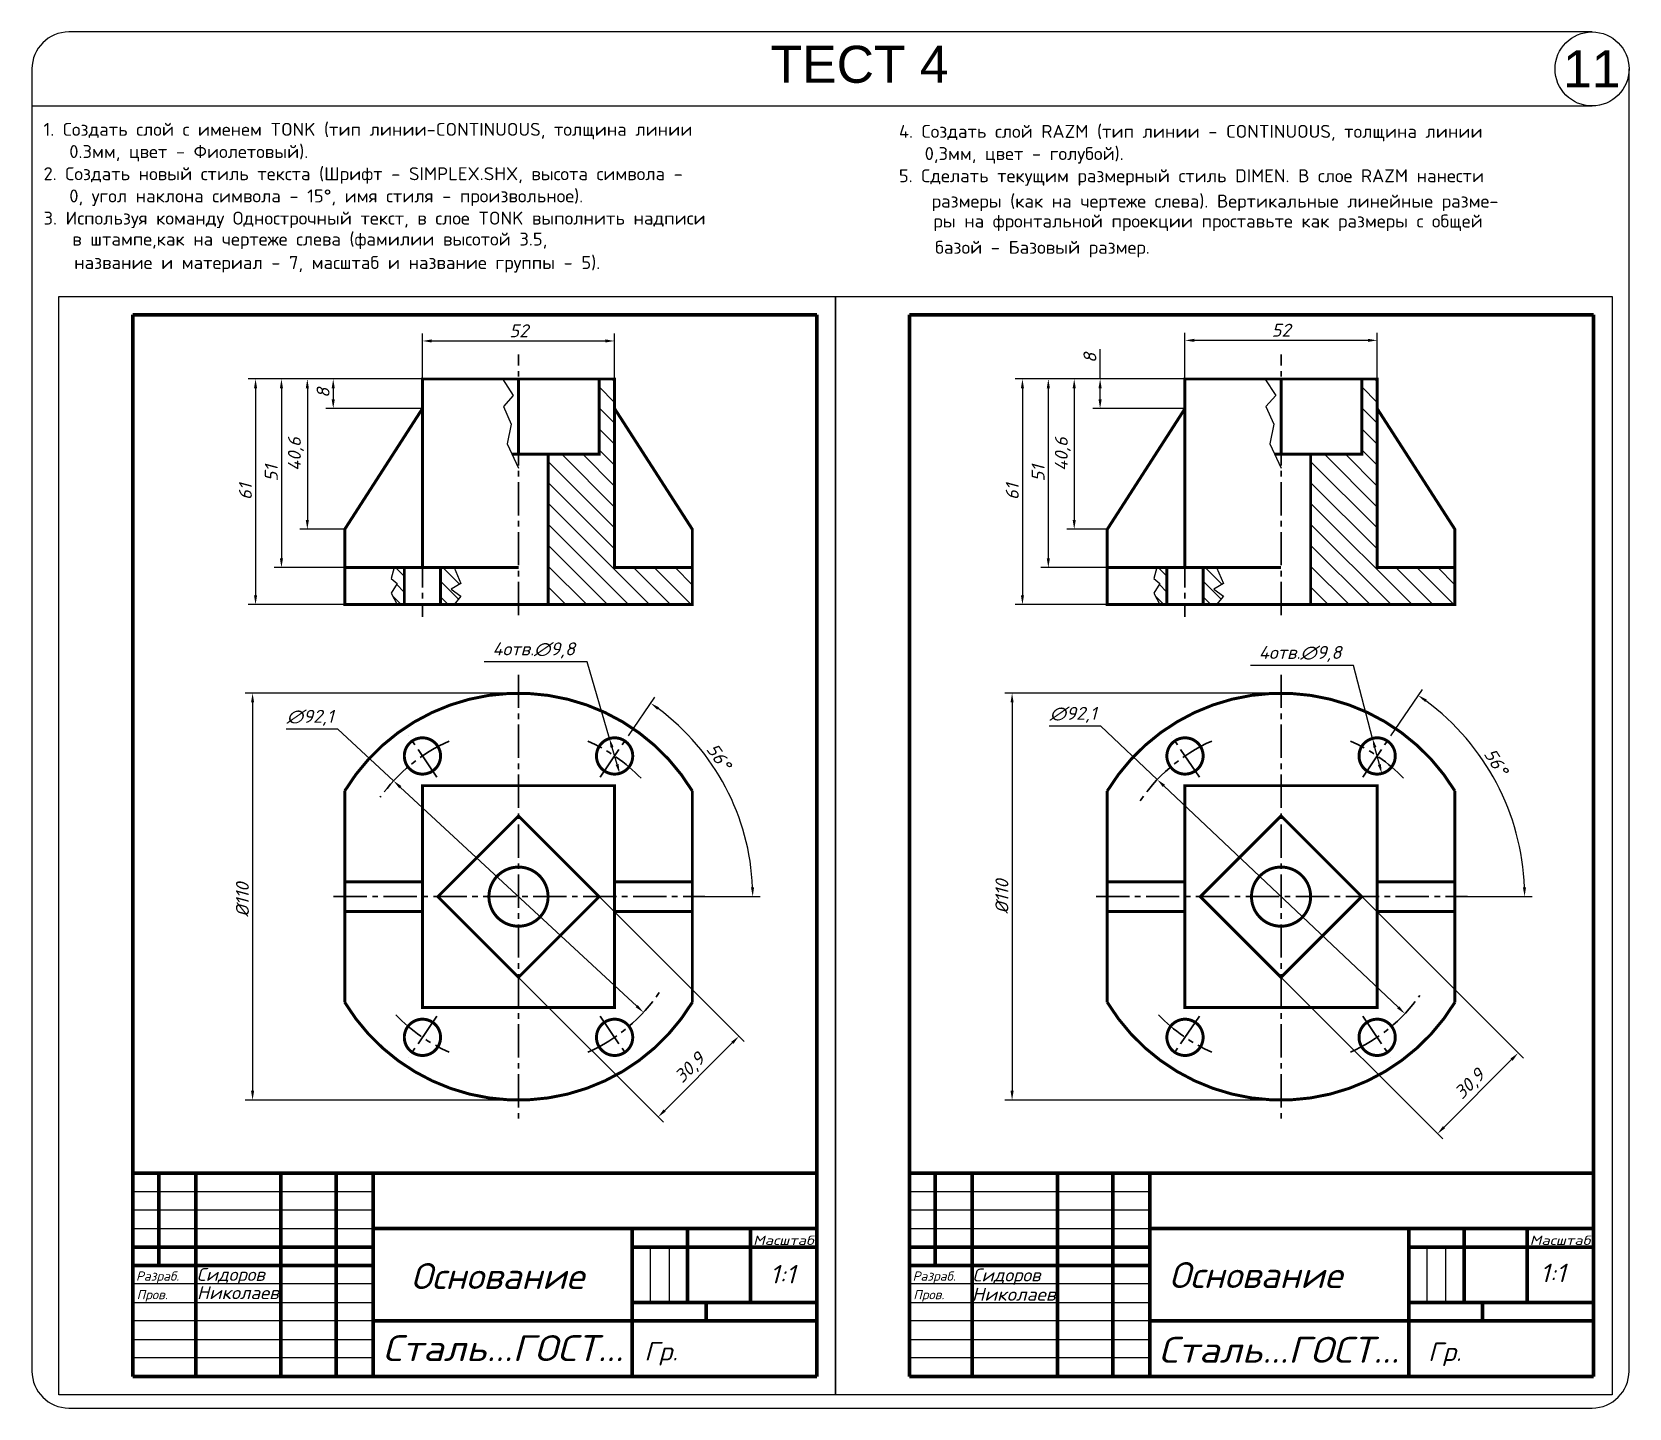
# Model space of a CAD drawing. Extents: x 0 to 432, y 0 to 372.
import ezdxf
from ezdxf.enums import TextEntityAlignment as Align

# ---------------------------------------------------------------- set-up
doc = ezdxf.new("R2010")
doc.units = 0
doc.header["$LTSCALE"] = 12
doc.linetypes.add('CENTER2', pattern=[1.125, 0.75, -0.125, 0.125, -0.125])
doc.layers.get('0').update_dxf_attribs({"linetype": 'CONTINUOUS'})
doc.layers.get('DEFPOINTS').update_dxf_attribs({"linetype": 'CONTINUOUS'})
doc.layers.add('l2', color=6, linetype='CONTINUOUS')
doc.layers.add('ЗАДАЧА', color=4, linetype='CONTINUOUS')
for name, color, linetype, lineweight in [('OSI', 2, 'CENTER2', 30), ('OSN', 1, 'CONTINUOUS', 80), ('RAZM', 4, 'CONTINUOUS', 30), ('TONK', 6, 'CONTINUOUS', 30)]:
    doc.layers.add(name, color=color, linetype=linetype, lineweight=lineweight)
doc.styles.add('111', font='simplex.shx', dxfattribs={"oblique": 15})
doc.styles.add('v', font='simplex.shx', dxfattribs={"oblique": 15})
doc.styles.add('Задание', font='arial.ttf')
doc.styles.add('стиль1', font='simplex.shx', dxfattribs={"oblique": 15})
doc.dimstyles.new('dimen', dxfattribs={"dimtxt": 3.5, "dimasz": 2.5, "dimexe": 2, "dimexo": 0, "dimgap": 1, "dimtad": 1, "dimdec": 1, "dimtxsty": 'v', "dimcen": -2, "dimaunit": 1, "dimadec": 0, "dimazin": 2, "dimtfac": 1, "dimtdec": 1, "dimtmove": 0, "dimatfit": 2, "dimfxl": 1, "dimtolj": 1, "dimtzin": 0, "dimarcsym": 0})
doc.dimstyles.new('dimen$3', dxfattribs={"dimtxt": 3.5, "dimasz": 2.5, "dimexe": 2, "dimexo": 0, "dimgap": 1, "dimtad": 1, "dimtoh": 1, "dimdec": 1, "dimtxsty": 'v', "dimcen": -2, "dimaunit": 1, "dimadec": 0, "dimazin": 2, "dimtfac": 1, "dimtdec": 1, "dimtmove": 0, "dimatfit": 2, "dimfxl": 1, "dimtolj": 1, "dimtzin": 0, "dimarcsym": 0})

# ---------------------------------------------------------------- blocks, each defined once
blk = doc.blocks.new('*D0')
at = {"layer": 'DEFPOINTS', "color": 0, "transparency": 16777216}
for p in [(131.37, 193.52), (59.46, 83.52), (131.37, 83.52)]:
    blk.add_point(p, dxfattribs=at)
at = {"layer": 'ЗАДАЧА', "color": 0, "lineweight": -2, "transparency": 16777216}
for p, q in [((131.37, 193.52), (57.46, 193.52)), ((59.46, 191.02), (59.46, 86.02)), ((131.37, 83.52), (57.46, 83.52))]:
    blk.add_line(p, q, dxfattribs=at)
at = {"layer": 'ЗАДАЧА', "color": 0, "transparency": 16777216}
for points in [[(59.04, 191.02), (59.88, 191.02), (59.46, 193.52)], [(59.04, 86.02), (59.88, 86.02), (59.46, 83.52)]]:
    blk.add_solid(points, dxfattribs=at)
at = {"layer": 'ЗАДАЧА', "color": 0, "transparency": 16777216, "insert": (56.71, 137.67), "char_height": 3.5, "attachment_point": 5, "rotation": 90, "style": 'v'}
blk.add_mtext('\\A1;%%c110', dxfattribs=at)
blk = doc.blocks.new('*D1')
at = {"layer": 'DEFPOINTS', "color": 0, "transparency": 16777216}
for p in [(161.07, 182), (153.45, 170.85), (191.41, 158.67), (81.35, 138.52), (181.78, 138.52)]:
    blk.add_point(p, dxfattribs=at)
at = {"layer": 'ЗАДАЧА', "color": 0, "lineweight": -2, "transparency": 16777216}
for p, q in [((161.07, 182), (168.22, 192.47)), ((181.78, 138.52), (196.7, 138.52))]:
    blk.add_line(p, q, dxfattribs=at)
blk.add_arc((131.37, 138.52), 63.33, 2.2618, 53.402, dxfattribs=at)
at = {"layer": 'ЗАДАЧА', "color": 0, "transparency": 16777216}
for points in [[(168.88, 189.03), (169.37, 189.7), (167.09, 190.82)], [(195.07, 141.03), (194.23, 141.01), (194.7, 138.52)]]:
    blk.add_solid(points, dxfattribs=at)
at = {"layer": 'ЗАДАЧА', "color": 0, "transparency": 16777216, "insert": (185.53, 176.38), "char_height": 3.5, "attachment_point": 5, "rotation": 304.9581, "style": 'v'}
blk.add_mtext('\\A1;56°', dxfattribs=at)
blk = doc.blocks.new('*D2')
at = {"layer": 'DEFPOINTS', "color": 0, "transparency": 16777216}
for p in [(105.38, 278.46), (81.27, 270.46), (105.38, 270.46)]:
    blk.add_point(p, dxfattribs=at)
at = {"layer": 'ЗАДАЧА', "color": 0, "lineweight": -2, "transparency": 16777216}
for p, q in [((105.38, 278.46), (79.27, 278.46)), ((81.27, 275.96), (81.27, 272.96)), ((105.38, 270.46), (79.27, 270.46))]:
    blk.add_line(p, q, dxfattribs=at)
at = {"layer": 'ЗАДАЧА', "color": 0, "transparency": 16777216}
for points in [[(80.85, 275.96), (81.68, 275.96), (81.27, 278.46)], [(80.85, 272.96), (81.68, 272.96), (81.27, 270.46)]]:
    blk.add_solid(points, dxfattribs=at)
at = {"layer": 'ЗАДАЧА', "color": 0, "transparency": 16777216, "insert": (78.52, 274.71), "char_height": 3.5, "attachment_point": 5, "rotation": 90, "style": 'v'}
blk.add_mtext('\\A1;8', dxfattribs=at)
blk = doc.blocks.new('*D3')
at = {"layer": 'DEFPOINTS', "color": 0, "transparency": 16777216}
for p in [(105.38, 278.46), (74.27, 237.82), (84.37, 237.82)]:
    blk.add_point(p, dxfattribs=at)
at = {"layer": 'ЗАДАЧА', "color": 0, "lineweight": -2, "transparency": 16777216}
for p, q in [((105.38, 278.46), (72.27, 278.46)), ((74.27, 275.96), (74.27, 240.32)), ((84.37, 237.82), (72.27, 237.82))]:
    blk.add_line(p, q, dxfattribs=at)
at = {"layer": 'ЗАДАЧА', "color": 0, "transparency": 16777216}
for points in [[(73.85, 275.96), (74.68, 275.96), (74.27, 278.46)], [(73.85, 240.32), (74.68, 240.32), (74.27, 237.82)]]:
    blk.add_solid(points, dxfattribs=at)
at = {"layer": 'ЗАДАЧА', "color": 0, "transparency": 16777216, "insert": (71.18, 258.14), "char_height": 3.5, "attachment_point": 5, "rotation": 90, "style": 'v'}
blk.add_mtext('\\A1;40,6', dxfattribs=at)
blk = doc.blocks.new('*D4')
at = {"layer": 'DEFPOINTS', "color": 0, "transparency": 16777216}
for p in [(105.38, 278.46), (67.27, 227.46), (84.37, 227.46)]:
    blk.add_point(p, dxfattribs=at)
at = {"layer": 'ЗАДАЧА', "color": 0, "lineweight": -2, "transparency": 16777216}
for p, q in [((105.38, 278.46), (65.27, 278.46)), ((67.27, 275.96), (67.27, 229.96)), ((84.37, 227.46), (65.27, 227.46))]:
    blk.add_line(p, q, dxfattribs=at)
at = {"layer": 'ЗАДАЧА', "color": 0, "transparency": 16777216}
for points in [[(66.85, 275.96), (67.68, 275.96), (67.27, 278.46)], [(66.85, 229.96), (67.68, 229.96), (67.27, 227.46)]]:
    blk.add_solid(points, dxfattribs=at)
at = {"layer": 'ЗАДАЧА', "color": 0, "transparency": 16777216, "insert": (64.52, 252.96), "char_height": 3.5, "attachment_point": 5, "rotation": 90, "style": 'v'}
blk.add_mtext('\\A1;51', dxfattribs=at)
blk = doc.blocks.new('*D5')
at = {"layer": 'DEFPOINTS', "color": 0, "transparency": 16777216}
for p in [(105.38, 278.46), (60.27, 217.46), (84.37, 217.46)]:
    blk.add_point(p, dxfattribs=at)
at = {"layer": 'ЗАДАЧА', "color": 0, "lineweight": -2, "transparency": 16777216}
for p, q in [((105.38, 278.46), (58.27, 278.46)), ((60.27, 275.96), (60.27, 219.96)), ((84.37, 217.46), (58.27, 217.46))]:
    blk.add_line(p, q, dxfattribs=at)
at = {"layer": 'ЗАДАЧА', "color": 0, "transparency": 16777216}
for points in [[(59.85, 275.96), (60.68, 275.96), (60.27, 278.46)], [(59.85, 219.96), (60.68, 219.96), (60.27, 217.46)]]:
    blk.add_solid(points, dxfattribs=at)
at = {"layer": 'ЗАДАЧА', "color": 0, "transparency": 16777216, "insert": (57.52, 247.96), "char_height": 3.5, "attachment_point": 5, "rotation": 90, "style": 'v'}
blk.add_mtext('\\A1;61', dxfattribs=at)
blk = doc.blocks.new('*D6')
at = {"layer": 'DEFPOINTS', "color": 0, "transparency": 16777216}
for p in [(155.97, 181.25), (158.72, 171.85)]:
    blk.add_point(p, dxfattribs=at)
at = {"layer": 'ЗАДАЧА', "color": 0, "lineweight": -2, "transparency": 16777216}
for p, q in [((149.9, 202.01), (122.07, 202.01)), ((155.97, 181.25), (149.9, 202.01)), ((158.02, 174.25), (156.67, 178.85))]:
    blk.add_line(p, q, dxfattribs=at)
at = {"layer": 'ЗАДАЧА', "color": 0, "transparency": 16777216}
for points in [[(157.07, 178.97), (156.27, 178.74), (155.97, 181.25)], [(158.42, 174.37), (157.62, 174.14), (158.72, 171.85)]]:
    blk.add_solid(points, dxfattribs=at)
at = {"layer": 'ЗАДАЧА', "color": 0, "transparency": 16777216, "insert": (135.49, 205.09), "char_height": 3.5, "attachment_point": 5, "style": 'v'}
blk.add_mtext('\\A1;4отв.∅9,8', dxfattribs=at)
blk = doc.blocks.new('*D7')
at = {"layer": 'DEFPOINTS', "color": 0, "transparency": 16777216}
for p in [(157.35, 288.74), (105.38, 278.46), (157.35, 278.46)]:
    blk.add_point(p, dxfattribs=at)
at = {"layer": 'ЗАДАЧА', "color": 0, "lineweight": -2, "transparency": 16777216}
for p, q in [((105.38, 278.46), (105.38, 290.74)), ((157.35, 278.46), (157.35, 290.74)), ((107.88, 288.74), (154.85, 288.74))]:
    blk.add_line(p, q, dxfattribs=at)
at = {"layer": 'ЗАДАЧА', "color": 0, "transparency": 16777216}
for points in [[(107.88, 289.16), (107.88, 288.33), (105.38, 288.74)], [(154.85, 289.16), (154.85, 288.33), (157.35, 288.74)]]:
    blk.add_solid(points, dxfattribs=at)
at = {"layer": 'ЗАДАЧА', "color": 0, "transparency": 16777216, "insert": (131.45, 291.49), "char_height": 3.5, "attachment_point": 5, "style": 'v'}
blk.add_mtext('\\A1;52', dxfattribs=at)
blk = doc.blocks.new('*D8')
at = {"layer": 'DEFPOINTS', "color": 0, "transparency": 16777216}
for p in [(97.57, 169.82), (165.16, 107.22)]:
    blk.add_point(p, dxfattribs=at)
at = {"layer": 'ЗАДАЧА', "color": 0, "lineweight": -2, "transparency": 16777216}
for p, q in [((82.5, 183.77), (68.57, 183.77)), ((97.57, 169.82), (82.5, 183.77)), ((163.32, 108.92), (99.41, 168.12))]:
    blk.add_line(p, q, dxfattribs=at)
at = {"layer": 'ЗАДАЧА', "color": 0, "transparency": 16777216}
for points in [[(99.69, 168.43), (99.12, 167.81), (97.57, 169.82)], [(163.61, 109.22), (163.04, 108.61), (165.16, 107.22)]]:
    blk.add_solid(points, dxfattribs=at)
at = {"layer": 'ЗАДАЧА', "color": 0, "transparency": 16777216, "insert": (75.04, 186.86), "char_height": 3.5, "attachment_point": 5, "style": 'v'}
blk.add_mtext('\\A1;∅92,1', dxfattribs=at)
blk = doc.blocks.new('4т')
at = {"layer": 'l2', "style": 'v', "oblique": 15}
blk.add_text('Основание', height=7, dxfattribs=at).set_placement((125.65, 32.44), align=Align.CENTER)
blk.add_text('1:1', height=5, dxfattribs=at).set_placement((202.79, 36.46), align=Align.MIDDLE)
at = {"layer": 'l2', "style": 'v', "oblique": 15, "width": 0.849252}
blk.add_text('Сталь...ГОСТ...', height=7, dxfattribs=at).set_placement((94.65, 12.96), (159.76, 12.96), align=Align.FIT)
at = {"layer": 'l2', "style": 'v', "oblique": 15}
blk.add_text('Гр.', height=5, dxfattribs=at).set_placement((165.37, 13.12))
blk = doc.blocks.new('*D10')
at = {"layer": 'DEFPOINTS', "color": 0, "transparency": 16777216}
for p in [(153.18, 138.52), (131.37, 116.7), (190.95, 100.75)]:
    blk.add_point(p, dxfattribs=at)
at = {"layer": 'ЗАДАЧА', "color": 0, "lineweight": -2, "transparency": 16777216}
for p, q in [((153.18, 138.52), (192.36, 99.34)), ((131.37, 116.7), (170.55, 77.52)), ((170.9, 80.71), (189.18, 98.99))]:
    blk.add_line(p, q, dxfattribs=at)
at = {"layer": 'ЗАДАЧА', "color": 0, "transparency": 16777216}
for points in [[(188.88, 99.28), (189.47, 98.69), (190.95, 100.75)], [(170.6, 81), (171.19, 80.41), (169.13, 78.94)]]:
    blk.add_solid(points, dxfattribs=at)
at = {"layer": 'ЗАДАЧА', "color": 0, "transparency": 16777216, "insert": (177.86, 92.03), "char_height": 3.5, "attachment_point": 5, "rotation": 45, "style": 'v'}
blk.add_mtext('\\A1;30,9', dxfattribs=at)
blk = doc.blocks.new('*D11')
at = {"layer": 'DEFPOINTS', "color": 0, "ltscale": 12, "transparency": 16777216}
for p in [(311.58, 288.9), (311.58, 278.46), (363.55, 278.46)]:
    blk.add_point(p, dxfattribs=at)
at = {"layer": 'RAZM', "color": 0, "lineweight": -2, "ltscale": 12, "transparency": 16777216}
for p, q in [((311.58, 278.46), (311.58, 290.9)), ((363.55, 278.46), (363.55, 290.9)), ((361.05, 288.9), (314.08, 288.9))]:
    blk.add_line(p, q, dxfattribs=at)
at = {"layer": 'RAZM', "color": 0, "ltscale": 12, "transparency": 16777216}
for points in [[(314.08, 289.32), (314.08, 288.49), (311.58, 288.9)], [(361.05, 289.32), (361.05, 288.49), (363.55, 288.9)]]:
    blk.add_solid(points, dxfattribs=at)
at = {"layer": 'RAZM', "color": 0, "ltscale": 12, "transparency": 16777216, "insert": (337.57, 291.65), "char_height": 3.5, "attachment_point": 5, "style": 'v'}
blk.add_mtext('\\A1;52', dxfattribs=at)
blk = doc.blocks.new('*D15')
at = {"layer": 'DEFPOINTS', "color": 0, "ltscale": 12, "transparency": 16777216}
for p in [(288.63, 278.46), (311.58, 278.46), (311.58, 270.46)]:
    blk.add_point(p, dxfattribs=at)
at = {"layer": 'RAZM', "color": 0, "lineweight": -2, "ltscale": 12, "transparency": 16777216}
for p, q in [((288.63, 278.46), (288.63, 286.54)), ((311.58, 278.46), (286.63, 278.46)), ((288.63, 272.96), (288.63, 275.96)), ((311.58, 270.46), (286.63, 270.46))]:
    blk.add_line(p, q, dxfattribs=at)
at = {"layer": 'RAZM', "color": 0, "ltscale": 12, "transparency": 16777216}
for points in [[(288.21, 275.96), (289.05, 275.96), (288.63, 278.46)], [(288.21, 272.96), (289.05, 272.96), (288.63, 270.46)]]:
    blk.add_solid(points, dxfattribs=at)
at = {"layer": 'RAZM', "color": 0, "ltscale": 12, "transparency": 16777216, "insert": (285.88, 284.15), "char_height": 3.5, "attachment_point": 5, "rotation": 90, "style": 'v'}
blk.add_mtext('\\A1;8', dxfattribs=at)
blk = doc.blocks.new('*D16')
at = {"layer": 'DEFPOINTS', "color": 0, "ltscale": 12, "transparency": 16777216}
for p in [(304.09, 170.16), (371.04, 106.88)]:
    blk.add_point(p, dxfattribs=at)
at = {"layer": 'RAZM', "color": 0, "lineweight": -2, "ltscale": 12, "transparency": 16777216}
for p, q in [((288.83, 184.58), (274.89, 184.58)), ((304.09, 170.16), (288.83, 184.58)), ((369.23, 108.6), (305.91, 168.44))]:
    blk.add_line(p, q, dxfattribs=at)
at = {"layer": 'RAZM', "color": 0, "ltscale": 12, "transparency": 16777216}
for points in [[(306.19, 168.74), (305.62, 168.14), (304.09, 170.16)], [(369.51, 108.9), (368.94, 108.3), (371.04, 106.88)]]:
    blk.add_solid(points, dxfattribs=at)
at = {"layer": 'RAZM', "color": 0, "ltscale": 12, "transparency": 16777216, "insert": (281.36, 187.66), "char_height": 3.5, "attachment_point": 5, "style": 'v'}
blk.add_mtext('\\A1;∅92,1', dxfattribs=at)
blk = doc.blocks.new('*D17')
at = {"layer": 'DEFPOINTS', "color": 0, "ltscale": 12, "transparency": 16777216}
for p in [(362.31, 181.29), (364.79, 171.82)]:
    blk.add_point(p, dxfattribs=at)
at = {"layer": 'RAZM', "color": 0, "lineweight": -2, "ltscale": 12, "transparency": 16777216}
for p, q in [((357.13, 201.04), (329.31, 201.04)), ((362.31, 181.29), (357.13, 201.04)), ((364.15, 174.24), (362.94, 178.87))]:
    blk.add_line(p, q, dxfattribs=at)
at = {"layer": 'RAZM', "color": 0, "ltscale": 12, "transparency": 16777216}
for points in [[(363.34, 178.98), (362.54, 178.77), (362.31, 181.29)], [(364.56, 174.34), (363.75, 174.13), (364.79, 171.82)]]:
    blk.add_solid(points, dxfattribs=at)
at = {"layer": 'RAZM', "color": 0, "ltscale": 12, "transparency": 16777216, "insert": (342.72, 204.13), "char_height": 3.5, "attachment_point": 5, "style": 'v'}
blk.add_mtext('\\A1;4отв.∅9,8', dxfattribs=at)
blk = doc.blocks.new('*D18')
at = {"layer": 'DEFPOINTS', "color": 0, "ltscale": 12, "transparency": 16777216}
for p in [(367.27, 182), (359.65, 170.85), (400, 159.48), (287.55, 138.52), (387.98, 138.52)]:
    blk.add_point(p, dxfattribs=at)
at = {"layer": 'RAZM', "color": 0, "lineweight": -2, "ltscale": 12, "transparency": 16777216}
for p, q in [((367.27, 182), (375.84, 194.56)), ((387.98, 138.52), (405.43, 138.52))]:
    blk.add_line(p, q, dxfattribs=at)
blk.add_arc((337.57, 138.52), 65.86, 2.175, 53.4888, dxfattribs=at)
at = {"layer": 'RAZM', "color": 0, "ltscale": 12, "transparency": 16777216}
for points in [[(376.51, 191.12), (376.99, 191.79), (374.71, 192.9)], [(403.8, 141.03), (402.96, 141.01), (403.43, 138.52)]]:
    blk.add_solid(points, dxfattribs=at)
at = {"layer": 'RAZM', "color": 0, "ltscale": 12, "transparency": 16777216, "insert": (395.68, 174.99), "char_height": 3.5, "attachment_point": 5, "rotation": 302.1102, "style": 'v'}
blk.add_mtext('\\A1;56°', dxfattribs=at)
blk = doc.blocks.new('*D19')
at = {"layer": 'DEFPOINTS', "color": 0, "ltscale": 12, "transparency": 16777216}
for p in [(359.38, 138.52), (337.57, 116.7), (401.67, 96.23)]:
    blk.add_point(p, dxfattribs=at)
at = {"layer": 'RAZM', "color": 0, "lineweight": -2, "ltscale": 12, "transparency": 16777216}
for p, q in [((359.38, 138.52), (403.09, 94.81)), ((337.57, 116.7), (381.27, 73)), ((381.63, 76.18), (399.9, 94.46))]:
    blk.add_line(p, q, dxfattribs=at)
at = {"layer": 'RAZM', "color": 0, "ltscale": 12, "transparency": 16777216}
for points in [[(399.61, 94.75), (400.2, 94.16), (401.67, 96.23)], [(381.33, 76.47), (381.92, 75.89), (379.86, 74.41)]]:
    blk.add_solid(points, dxfattribs=at)
at = {"layer": 'RAZM', "color": 0, "ltscale": 12, "transparency": 16777216, "insert": (388.74, 87.65), "char_height": 3.5, "attachment_point": 5, "rotation": 45, "style": 'v'}
blk.add_mtext('\\A1;30,9', dxfattribs=at)
blk = doc.blocks.new('*D20')
at = {"layer": 'DEFPOINTS', "color": 0, "ltscale": 12, "transparency": 16777216}
for p in [(337.57, 193.52), (264.83, 83.52), (337.57, 83.52)]:
    blk.add_point(p, dxfattribs=at)
at = {"layer": 'RAZM', "color": 0, "lineweight": -2, "ltscale": 12, "transparency": 16777216}
for p, q in [((337.57, 193.52), (262.83, 193.52)), ((264.83, 191.02), (264.83, 86.02)), ((337.57, 83.52), (262.83, 83.52))]:
    blk.add_line(p, q, dxfattribs=at)
at = {"layer": 'RAZM', "color": 0, "ltscale": 12, "transparency": 16777216}
for points in [[(264.41, 191.02), (265.25, 191.02), (264.83, 193.52)], [(264.41, 86.02), (265.25, 86.02), (264.83, 83.52)]]:
    blk.add_solid(points, dxfattribs=at)
at = {"layer": 'RAZM', "color": 0, "ltscale": 12, "transparency": 16777216, "insert": (262.08, 138.52), "char_height": 3.5, "attachment_point": 5, "rotation": 90, "style": 'v'}
blk.add_mtext('\\A1;%%C110', dxfattribs=at)
blk = doc.blocks.new('*D31')
at = {"layer": 'DEFPOINTS', "color": 0, "ltscale": 12, "transparency": 16777216}
for p in [(311.58, 278.46), (281.63, 237.82), (290.57, 237.82)]:
    blk.add_point(p, dxfattribs=at)
at = {"layer": 'RAZM', "color": 0, "lineweight": -2, "ltscale": 12, "transparency": 16777216}
for p, q in [((311.58, 278.46), (279.63, 278.46)), ((281.63, 275.96), (281.63, 240.32)), ((290.57, 237.82), (279.63, 237.82))]:
    blk.add_line(p, q, dxfattribs=at)
at = {"layer": 'RAZM', "color": 0, "ltscale": 12, "transparency": 16777216}
for points in [[(281.21, 275.96), (282.05, 275.96), (281.63, 278.46)], [(281.21, 240.32), (282.05, 240.32), (281.63, 237.82)]]:
    blk.add_solid(points, dxfattribs=at)
at = {"layer": 'RAZM', "color": 0, "ltscale": 12, "transparency": 16777216, "insert": (278.55, 258.14), "char_height": 3.5, "attachment_point": 5, "rotation": 90, "style": 'v'}
blk.add_mtext('\\A1;40,6', dxfattribs=at)
blk = doc.blocks.new('*D32')
at = {"layer": 'DEFPOINTS', "color": 0, "ltscale": 12, "transparency": 16777216}
for p in [(311.58, 278.46), (274.63, 227.46), (290.57, 227.46)]:
    blk.add_point(p, dxfattribs=at)
at = {"layer": 'RAZM', "color": 0, "lineweight": -2, "ltscale": 12, "transparency": 16777216}
for p, q in [((311.58, 278.46), (272.63, 278.46)), ((274.63, 275.96), (274.63, 229.96)), ((290.57, 227.46), (272.63, 227.46))]:
    blk.add_line(p, q, dxfattribs=at)
at = {"layer": 'RAZM', "color": 0, "ltscale": 12, "transparency": 16777216}
for points in [[(274.21, 275.96), (275.05, 275.96), (274.63, 278.46)], [(274.21, 229.96), (275.05, 229.96), (274.63, 227.46)]]:
    blk.add_solid(points, dxfattribs=at)
at = {"layer": 'RAZM', "color": 0, "ltscale": 12, "transparency": 16777216, "insert": (271.88, 252.96), "char_height": 3.5, "attachment_point": 5, "rotation": 90, "style": 'v'}
blk.add_mtext('\\A1;51', dxfattribs=at)
blk = doc.blocks.new('*D33')
at = {"layer": 'DEFPOINTS', "color": 0, "ltscale": 12, "transparency": 16777216}
for p in [(311.58, 278.46), (267.63, 217.46), (290.57, 217.46)]:
    blk.add_point(p, dxfattribs=at)
at = {"layer": 'RAZM', "color": 0, "lineweight": -2, "ltscale": 12, "transparency": 16777216}
for p, q in [((311.58, 278.46), (265.63, 278.46)), ((267.63, 275.96), (267.63, 219.96)), ((290.57, 217.46), (265.63, 217.46))]:
    blk.add_line(p, q, dxfattribs=at)
at = {"layer": 'RAZM', "color": 0, "ltscale": 12, "transparency": 16777216}
for points in [[(267.21, 275.96), (268.05, 275.96), (267.63, 278.46)], [(267.21, 219.96), (268.05, 219.96), (267.63, 217.46)]]:
    blk.add_solid(points, dxfattribs=at)
at = {"layer": 'RAZM', "color": 0, "ltscale": 12, "transparency": 16777216, "insert": (264.88, 247.96), "char_height": 3.5, "attachment_point": 5, "rotation": 90, "style": 'v'}
blk.add_mtext('\\A1;61', dxfattribs=at)

msp = doc.modelspace()

# ---------------------------------------------------------------- hatches: boundary and pattern name
at = {"layer": 'l2'}
h = msp.add_hatch(dxfattribs=at)
h.set_pattern_fill('_USER', color=256, scale=4, angle=135, style=0, pattern_type=0)
h.set_pattern_definition([(135, (7.0716, 3.8048), (-2.828427, -2.828427), [])])
h.paths.add_polyline_path([(157.35, 270.46), (157.35, 278.46), (153.18, 278.46), (153.18, 258.1), (139.37, 258.1), (139.37, 217.46), (178.37, 217.46), (178.37, 227.46), (157.35, 227.46)])
h = msp.add_hatch(dxfattribs=at)
h.set_pattern_fill('_USER', color=256, scale=4, angle=135, style=0, pattern_type=0)
h.set_pattern_definition([(135, (213.2716, 3.8048), (-2.828427, -2.828427), [])])
h.paths.add_polyline_path([(363.55, 270.46), (363.55, 278.46), (359.38, 278.46), (359.38, 258.1), (345.57, 258.1), (345.57, 217.46), (384.57, 217.46), (384.57, 227.46), (363.55, 227.46)])
h = msp.add_hatch(dxfattribs=at)
h.set_pattern_fill('_USER', color=256, scale=3, angle=135, style=0, pattern_type=0)
h.set_pattern_definition([(135, (20.2803, 33.7893), (-2.12132, -2.12132), [])])
h.paths.add_polyline_path([(100.49, 227.46), (97.76, 227.46), (96.96, 224.54), (98.55, 223.21), (96.96, 220.56), (98.55, 217.46), (100.49, 217.46)])
h.paths.add_polyline_path([(113.95, 227.46), (110.28, 227.46), (110.28, 217.46), (113.95, 217.46), (115.8, 219.77), (113.15, 221.62), (115.8, 223.21)])
h = msp.add_hatch(dxfattribs=at)
h.set_pattern_fill('_USER', color=256, scale=3, angle=135, style=0, pattern_type=0)
h.set_pattern_definition([(135, (226.4802, 33.7893), (-2.12132, -2.12132), [])])
h.paths.add_polyline_path([(306.69, 227.46), (303.96, 227.46), (303.16, 224.54), (304.75, 223.21), (303.16, 220.56), (304.75, 217.46), (306.69, 217.46)])
h.paths.add_polyline_path([(320.15, 227.46), (316.48, 227.46), (316.48, 217.46), (320.15, 217.46), (322, 219.77), (319.35, 221.62), (322, 223.21)])

# ---------------------------------------------------------------- linework, layer by layer
msp.add_line((217.07, 3.8), (217.07, 300.8))
for p, q in [((7.07, 3.8), (7.07, 300.8)), ((7.07, 300.8), (217.07, 300.8)), ((217.07, 300.8), (427.07, 300.8)), ((217.07, 300.8), (217.07, 3.8)), ((427.07, 300.8), (427.07, 3.8)), ((127.01, 278.46), (129.93, 273.97)), ((333.21, 278.46), (336.13, 273.97)), ((129.93, 273.97), (127.27, 271.05)), ((336.13, 273.97), (333.47, 271.05)), ((127.27, 271.05), (129.39, 266.27)), ((333.47, 271.05), (335.59, 266.27)), ((129.39, 266.27), (128.33, 260.97)), ((335.59, 266.27), (334.53, 260.97)), ((128.33, 260.97), (131.37, 254.33)), ((334.53, 260.97), (337.57, 254.33)), ((97.76, 227.46), (96.96, 224.54)), ((113.95, 227.46), (115.8, 223.21)), ((303.96, 227.46), (303.16, 224.54)), ((320.15, 227.46), (322, 223.21)), ((96.96, 224.54), (98.55, 223.21)), ((98.55, 223.21), (96.96, 220.56)), ((96.96, 220.56), (98.55, 217.46)), ((115.8, 223.21), (113.15, 221.62)), ((113.15, 221.62), (115.8, 219.77)), ((303.16, 224.54), (304.75, 223.21)), ((304.75, 223.21), (303.16, 220.56)), ((303.16, 220.56), (304.75, 217.46)), ((322, 223.21), (319.35, 221.62)), ((319.35, 221.62), (322, 219.77)), ((115.8, 219.77), (113.95, 217.46)), ((322, 219.77), (320.15, 217.46)), ((27.07, 58.8), (92.07, 58.8)), ((237.07, 58.8), (302.07, 58.8)), ((92.07, 53.8), (27.07, 53.8)), ((302.07, 53.8), (237.07, 53.8)), ((27.07, 48.8), (92.07, 48.8)), ((237.07, 48.8), (302.07, 48.8)), ((167.07, 28.8), (167.07, 43.8)), ((172.07, 43.8), (172.07, 28.8)), ((377.07, 28.8), (377.07, 43.8)), ((382.07, 43.8), (382.07, 28.8)), ((92.07, 33.8), (27.07, 33.8)), ((302.07, 33.8), (237.07, 33.8)), ((27.07, 28.8), (92.07, 28.8)), ((237.07, 28.8), (302.07, 28.8)), ((92.07, 23.8), (27.07, 23.8)), ((302.07, 23.8), (237.07, 23.8)), ((27.07, 18.8), (92.07, 18.8)), ((237.07, 18.8), (302.07, 18.8)), ((92.07, 13.8), (27.07, 13.8)), ((302.07, 13.8), (237.07, 13.8)), ((217.07, 3.8), (7.07, 3.8)), ((427.07, 3.8), (217.07, 3.8))]:
    msp.add_line(p, q, dxfattribs=at)
at = {"layer": 'OSI'}
for p, q in [((131.37, 214.59), (131.37, 285.07)), ((337.57, 214.59), (337.57, 285.07)), ((105.38, 231.11), (105.38, 214.13)), ((311.58, 231.11), (311.58, 214.13)), ((131.37, 198.52), (131.37, 78.52)), ((337.57, 198.52), (337.57, 78.52)), ((109.28, 170.85), (101.66, 182)), ((153.45, 170.85), (161.07, 182)), ((315.48, 170.85), (307.86, 182)), ((359.65, 170.85), (367.27, 182)), ((81.35, 138.52), (181.78, 138.52)), ((287.55, 138.52), (387.98, 138.52)), ((109.28, 106.19), (101.66, 95.04)), ((153.45, 106.19), (161.07, 95.04)), ((315.48, 106.19), (307.86, 95.04)), ((359.65, 106.19), (367.27, 95.04))]:
    msp.add_line(p, q, dxfattribs=at)
for centre, start, end in [((131.37, 138.52), 114.0121, 144.3476), ((131.37, 138.52), 43.9843, 65.9879), ((337.57, 138.52), 114.0121, 147.3943), ((337.57, 138.52), 43.9843, 65.9879), ((131.37, 138.52), 294.0121, 326.127), ((337.57, 138.52), 294.0121, 324.5105), ((131.37, 138.52), 223.9843, 245.9879), ((337.57, 138.52), 223.9843, 245.9879)]:
    msp.add_arc(centre, 46.06, start, end, dxfattribs=at)
at = {"layer": 'OSN'}
for p, q in [((27.07, 8.8), (27.07, 295.8)), ((27.07, 295.8), (212.07, 295.8)), ((212.07, 295.8), (212.07, 8.8)), ((237.07, 8.8), (237.07, 295.8)), ((237.07, 295.8), (422.07, 295.8)), ((422.07, 295.8), (422.07, 8.8)), ((27.07, 63.8), (212.07, 63.8)), ((34.07, 38.8), (34.07, 63.8)), ((44.07, 63.8), (44.07, 8.8)), ((67.07, 8.8), (67.07, 63.8)), ((82.07, 63.8), (82.07, 8.8)), ((92.07, 8.8), (92.07, 63.8)), ((237.07, 63.8), (422.07, 63.8)), ((244.07, 38.8), (244.07, 63.8)), ((254.07, 63.8), (254.07, 8.8)), ((277.07, 8.8), (277.07, 63.8)), ((292.07, 63.8), (292.07, 8.8)), ((302.07, 8.8), (302.07, 63.8)), ((212.07, 48.8), (92.07, 48.8)), ((162.07, 48.8), (162.07, 8.8)), ((177.07, 48.8), (177.07, 28.8)), ((194.07, 28.8), (194.07, 48.8)), ((422.07, 48.8), (302.07, 48.8)), ((372.07, 48.8), (372.07, 8.8)), ((387.07, 48.8), (387.07, 28.8)), ((404.07, 28.8), (404.07, 48.8)), ((92.07, 43.8), (27.07, 43.8)), ((162.07, 43.8), (212.07, 43.8)), ((302.07, 43.8), (237.07, 43.8)), ((372.07, 43.8), (422.07, 43.8)), ((27.07, 38.8), (92.07, 38.8)), ((237.07, 38.8), (302.07, 38.8)), ((212.07, 28.8), (162.07, 28.8)), ((182.07, 23.8), (182.07, 28.8)), ((422.07, 28.8), (372.07, 28.8)), ((392.07, 23.8), (392.07, 28.8)), ((92.07, 23.8), (212.07, 23.8)), ((302.07, 23.8), (422.07, 23.8)), ((212.07, 8.8), (27.07, 8.8)), ((422.07, 8.8), (237.07, 8.8))]:
    msp.add_line(p, q, dxfattribs=at)
at = {"layer": 'OSN', "ltscale": 12, "const_width": 0.8}
for points in [[(131.37, 217.46), (84.37, 217.46), (84.37, 237.82), (105.38, 270.46), (105.38, 278.46), (157.35, 278.46), (157.35, 270.46), (178.37, 237.82), (178.37, 217.46)], [(337.57, 217.46), (290.57, 217.46), (290.57, 237.82), (311.58, 270.46), (311.58, 278.46), (363.55, 278.46), (363.55, 270.46), (384.57, 237.82), (384.57, 217.46)]]:
    msp.add_lwpolyline(points, close=True, dxfattribs=at)
at = {"layer": 'OSN', "const_width": 0.8}
for points in [[(153.18, 278.46), (153.18, 258.1), (129.64, 258.1)], [(131.37, 278.46), (131.37, 258.1)], [(359.38, 278.46), (359.38, 258.1), (335.84, 258.1)], [(337.57, 278.46), (337.57, 258.1)], [(105.38, 270.46), (105.38, 227.46)], [(311.58, 270.46), (311.58, 227.46)], [(139.37, 258.1), (139.37, 217.46)], [(345.57, 258.1), (345.57, 217.46)], [(84.37, 217.46), (84.37, 227.46), (131.37, 227.46)], [(100.49, 227.46), (100.49, 217.46)], [(110.28, 227.46), (110.28, 217.46)], [(290.57, 227.46), (290.57, 227.46), (337.57, 227.46)], [(306.69, 227.46), (306.69, 217.46)], [(316.48, 227.46), (316.48, 217.46)], [(290.57, 217.46), (337.57, 217.46)], [(84.37, 167.08), (84.37, 109.95)], [(178.37, 167.08), (178.37, 109.95)], [(290.57, 167.08), (290.57, 109.95)], [(384.57, 167.08), (384.57, 109.95)], [(98.37, 142.52), (84.37, 142.52)], [(105.38, 142.52), (98.37, 142.52)], [(157.35, 142.52), (164.37, 142.52)], [(164.37, 142.52), (178.37, 142.52)], [(304.57, 142.52), (290.57, 142.52)], [(311.58, 142.52), (304.57, 142.52)], [(363.55, 142.52), (370.57, 142.52)], [(370.57, 142.52), (384.57, 142.52)], [(98.37, 134.52), (84.37, 134.52)], [(105.38, 134.52), (98.37, 134.52)], [(157.35, 134.52), (164.37, 134.52)], [(164.37, 134.52), (178.37, 134.52)], [(304.57, 134.52), (290.57, 134.52)], [(311.58, 134.52), (304.57, 134.52)], [(363.55, 134.52), (370.57, 134.52)], [(370.57, 134.52), (384.57, 134.52)]]:
    msp.add_lwpolyline(points, dxfattribs=at)
at = {"layer": 'OSN', "ltscale": 12, "const_width": 0.8}
for points in [[(157.35, 270.46), (157.35, 227.46), (178.37, 227.46)], [(363.55, 270.46), (363.55, 227.46), (384.57, 227.46)]]:
    msp.add_lwpolyline(points, dxfattribs=at)
at = {"layer": 'OSN', "const_width": 0.8}
for points in [[(84.37, 167.08, -0.562432), (178.37, 167.08, -1)], [(290.57, 167.08, -0.562432), (384.57, 167.08, -1)], [(127.96, 131.28, 2.614348), (123.8, 141.11, 2.614348)], [(334.16, 131.28, 2.614348), (330, 141.11, 2.614348)], [(123.8, 141.11, 0.382505), (127.96, 131.28, -0.634682)], [(330, 141.11, 0.382505), (334.16, 131.28, -0.634682)], [(178.37, 109.95, -0.562432), (84.37, 109.95, -1)], [(384.57, 109.95, -0.562432), (290.57, 109.95, -1)]]:
    msp.add_lwpolyline(points, format="xyb", dxfattribs=at)
for points in [[(102.91, 180.78, 6.314216), (105.87, 181.43, 0.158373)], [(154.87, 180.78, 6.314216), (157.83, 181.43, 0.158373)], [(309.11, 180.78, 6.314216), (312.07, 181.43, 0.158373)], [(361.07, 180.78, 6.314216), (364.03, 181.43, 0.158373)], [(102.91, 104.71, 6.314216), (105.87, 105.36, 0.158373)], [(154.87, 104.71, 6.314216), (157.83, 105.36, 0.158373)], [(309.11, 104.71, 6.314216), (312.07, 105.36, 0.158373)], [(361.07, 104.71, 6.314216), (364.03, 105.36, 0.158373)]]:
    msp.add_lwpolyline(points, format="xyb", close=True, dxfattribs=at)
for points in [[(105.38, 168.52), (105.38, 108.52), (157.35, 108.52), (157.35, 168.52)], [(311.58, 168.52), (311.58, 108.52), (363.55, 108.52), (363.55, 168.52)], [(131.37, 160.33), (109.55, 138.52), (131.37, 116.7), (153.18, 138.52)], [(337.57, 160.33), (315.75, 138.52), (337.57, 116.7), (359.38, 138.52)]]:
    msp.add_lwpolyline(points, close=True, dxfattribs=at)
at = {"layer": 'ЗАДАЧА'}
for p, q in [((421.66, 372.28), (9.8, 372.28)), ((-0.2, 362.28), (-0.2, 10.26)), ((431.66, 10.26), (431.66, 362.28)), ((-0.2, 352.28), (421.66, 352.28)), ((9.8, 0.26), (421.66, 0.26))]:
    msp.add_line(p, q, dxfattribs=at)
msp.add_circle((421.66, 362.28), 10, dxfattribs=at)
for centre, start, end in [((9.8, 362.28), 90, 180), ((9.8, 10.26), 180, 270), ((421.66, 10.26), 270, 0)]:
    msp.add_arc(centre, 10, start, end, dxfattribs=at)

# ---------------------------------------------------------------- block references
at = {"layer": 'OSN'}
msp.add_blockref('4т', (0, 0), dxfattribs=at)

# ---------------------------------------------------------------- texts
at = {"layer": 'l2', "style": 'v', "oblique": 15}
for s, height, width, p, p2 in [('Масштаб', 2.5, 0.895445, (194.81, 44.36), (211.22, 44.36)), ('Масштаб', 2.5, 0.895445, (404.81, 44.36), (421.22, 44.36)), ('Николаев', 3.5, 0.885478, (44.4, 29.7), (66.54, 29.7))]:
    msp.add_text(s, height=height, dxfattribs=dict(at, width=width)).set_placement(p, p2, align=Align.FIT)
for s, height, p in [('Разраб.', 2.5, (27.93, 34.69)), ('Сидоров ', 3.5, (44.36, 34.64)), ('Разраб.', 2.5, (237.93, 34.69)), ('Пров.', 2.5, (28.11, 29.68)), ('Пров.', 2.5, (238.11, 29.68))]:
    msp.add_text(s, height=height, dxfattribs=at).set_placement(p)
at = {"layer": 'TONK', "ltscale": 12, "style": 'стиль1', "oblique": 15}
for s, height, p in [('Основание', 7, (307.25, 32.71)), ('1:1', 5, (407.61, 34.29)), ('Сидоров', 3.5, (254.12, 34.49)), ('Гр.', 5, (377.3, 12.98))]:
    msp.add_text(s, height=height, dxfattribs=at).set_placement(p)
for s, height, width, p, p2 in [('Николаев', 3.5, 0.905413, (253.96, 29.27), (276.6, 29.27)), ('Сталь...ГОСТ...', 7, 0.848288, (304.47, 12.51), (369.5, 12.51))]:
    msp.add_text(s, height=height, dxfattribs=dict(at, width=width)).set_placement(p, p2, align=Align.FIT)
at = {"layer": 'ЗАДАЧА'}
for s, height, style, p in [('ТЕСТ 4', 10, 'Задание', (199.55, 358.54)), ('11', 10, 'Задание', (413.83, 357.34)), ('1. Создать слой с именем TONK (тип линии-CONTINUOUS, толщина линии', 3.5, '111', (2.93, 344.2)), ('4. Создать слой RAZM (тип линии - CONTINUOUS, толщина линии', 3.5, '111', (234.23, 343.65)), ('   0.3мм, цвет - Фиолетовый).', 3.5, '111', (2.93, 338.2)), ('   0,3мм, цвет - голубой).', 3.5, '111', (234.23, 337.65)), ('2. Создать новый стиль текста (Шрифт - SIMPLEX.SHX, высота символа -', 3.5, '111', (2.93, 332.2)), ('5. Сделать текущим размерный стиль DIMEN. В слое RAZM нанести ', 3.5, '111', (234.23, 331.65)), ('   0, угол наклона символа - 15%%d, имя стиля - произвольное).', 3.5, '111', (2.93, 326.2)), ('размеры (как на чертеже слева). Вертикальные линейные разме-', 3.5, '111', (243.08, 324.8)), ('3. Используя команду Однострочный текст, в слое TONK выполнить надписи ', 3.5, '111', (2.93, 320.2)), ('ры на фронтальной проекции проставьте как размеры с общей ', 3.5, '111', (243.55, 319.41)), ('в штампе,как на чертеже слева (фамилии высотой 3.5, ', 3.5, '111', (10.71, 314.53)), ('базой - Базовый размер.', 3.5, '111', (244.01, 312.3)), ('название и материал - 7, масштаб и название группы - 5).', 3.5, '111', (11.22, 308.19))]:
    msp.add_text(s, height=height, dxfattribs=dict(at, style=style)).set_placement(p)

# ---------------------------------------------------------------- dimensions: what is measured, and where the dimension line sits
at = {"layer": 'RAZM', "ltscale": 12}
dim = msp.add_linear_dim(base=(311.58, 288.9), p1=(363.55, 278.46), p2=(311.58, 278.46), dimstyle='dimen', dxfattribs=at)
dim.commit()
dim.dimension.update_dxf_attribs({"geometry": '*D11', "text_midpoint": (337.57, 288.9), "dimtype": 160})
for base, p1, p2, angle, picture, middle, dimtype in [((288.63, 278.46), (311.58, 270.46), (311.58, 278.46), 90, '*D15', (288.63, 284.15), 160), ((401.67, 96.23), (337.57, 116.7), (359.38, 138.52), 45, '*D19', (390.92, 85.47), 161)]:
    dim = msp.add_linear_dim(base=base, p1=p1, p2=p2, angle=angle, dimstyle='dimen', dxfattribs=at)
    dim.commit()
    dim.dimension.update_dxf_attribs({"geometry": picture, "text_midpoint": middle, "dimtype": dimtype})
for base, p2, picture, middle in [((267.63, 217.46), (290.57, 217.46), '*D33', (264.88, 247.96)), ((274.63, 227.46), (290.57, 227.46), '*D32', (271.88, 252.96)), ((281.63, 237.82), (290.57, 237.82), '*D31', (278.55, 258.14))]:
    dim = msp.add_linear_dim(base=base, p1=(311.58, 278.46), p2=p2, angle=90, dimstyle='dimen', dxfattribs=at)
    dim.commit()
    dim.dimension.update_dxf_attribs({"geometry": picture, "text_midpoint": middle})
dim = msp.add_diameter_dim_2p(p1=(364.79, 171.82), p2=(362.31, 181.29), text='4отв.<>', dimstyle='dimen$3', dxfattribs=at)
dim.commit()
dim.dimension.update_dxf_attribs({"geometry": '*D17', "text_midpoint": (342.72, 201.04), "dimtype": 163})
dim = msp.add_angular_dim_2l(base=(400, 159.48), line1=((287.55, 138.52), (387.98, 138.52)), line2=((359.65, 170.85), (367.27, 182)), dimstyle='dimen', dxfattribs=at)
dim.commit()
dim.dimension.update_dxf_attribs({"geometry": '*D18', "text_midpoint": (393.35, 173.53), "dimtype": 162})
dim = msp.add_linear_dim(base=(264.83, 83.52), p1=(337.57, 193.52), p2=(337.57, 83.52), angle=90, text='%%C<>', dimstyle='dimen', dxfattribs=at)
dim.commit()
dim.dimension.update_dxf_attribs({"geometry": '*D20', "text_midpoint": (264.83, 138.52), "dimtype": 160})
dim = msp.add_diameter_dim_2p(p1=(371.04, 106.88), p2=(304.09, 170.16), dimstyle='dimen$3', dxfattribs=at)
dim.commit()
dim.dimension.update_dxf_attribs({"geometry": '*D16', "text_midpoint": (281.36, 184.58), "dimtype": 163})
at = {"layer": 'ЗАДАЧА'}
dim = msp.add_linear_dim(base=(157.35, 288.74), p1=(105.38, 278.46), p2=(157.35, 278.46), dimstyle='dimen', dxfattribs=at)
dim.commit()
dim.dimension.update_dxf_attribs({"geometry": '*D7', "text_midpoint": (131.45, 288.74), "dimtype": 160})
for base, p2, picture, middle in [((60.27, 217.46), (84.37, 217.46), '*D5', (57.52, 247.96)), ((67.27, 227.46), (84.37, 227.46), '*D4', (64.52, 252.96)), ((74.27, 237.82), (84.37, 237.82), '*D3', (71.18, 258.14))]:
    dim = msp.add_linear_dim(base=base, p1=(105.38, 278.46), p2=p2, angle=90, dimstyle='dimen', dxfattribs=at)
    dim.commit()
    dim.dimension.update_dxf_attribs({"geometry": picture, "text_midpoint": middle})
dim = msp.add_linear_dim(base=(81.27, 270.46), p1=(105.38, 278.46), p2=(105.38, 270.46), angle=90, dimstyle='dimen', dxfattribs=at)
dim.commit()
dim.dimension.update_dxf_attribs({"geometry": '*D2', "text_midpoint": (81.27, 274.71), "dimtype": 160})
dim = msp.add_diameter_dim_2p(p1=(158.72, 171.85), p2=(155.97, 181.25), text='4отв.<>', dimstyle='dimen$3', dxfattribs=at)
dim.commit()
dim.dimension.update_dxf_attribs({"geometry": '*D6', "text_midpoint": (135.49, 202.01), "dimtype": 163})
dim = msp.add_linear_dim(base=(59.46, 83.52), p1=(131.37, 193.52), p2=(131.37, 83.52), angle=90, text='%%c110', dimstyle='dimen', dxfattribs=at)
dim.commit()
dim.dimension.update_dxf_attribs({"geometry": '*D0', "text_midpoint": (59.46, 137.67), "dimtype": 160})
dim = msp.add_angular_dim_2l(base=(191.41, 158.67), line1=((153.45, 170.85), (161.07, 182)), line2=((81.35, 138.52), (181.78, 138.52)), dimstyle='dimen', dxfattribs=at)
dim.commit()
dim.dimension.update_dxf_attribs({"geometry": '*D1', "text_midpoint": (183.27, 174.81), "dimtype": 162})
dim = msp.add_diameter_dim_2p(p1=(165.16, 107.22), p2=(97.57, 169.82), dimstyle='dimen$3', dxfattribs=at)
dim.commit()
dim.dimension.update_dxf_attribs({"geometry": '*D8', "text_midpoint": (75.04, 183.77), "dimtype": 163})
dim = msp.add_aligned_dim(p1=(131.37, 116.7), p2=(153.18, 138.52), distance=-53.41, dimstyle='dimen', dxfattribs=at)
dim.commit()
dim.dimension.update_dxf_attribs({"geometry": '*D10', "text_midpoint": (177.86, 92.03)})

doc.saveas('drawing.dxf')
